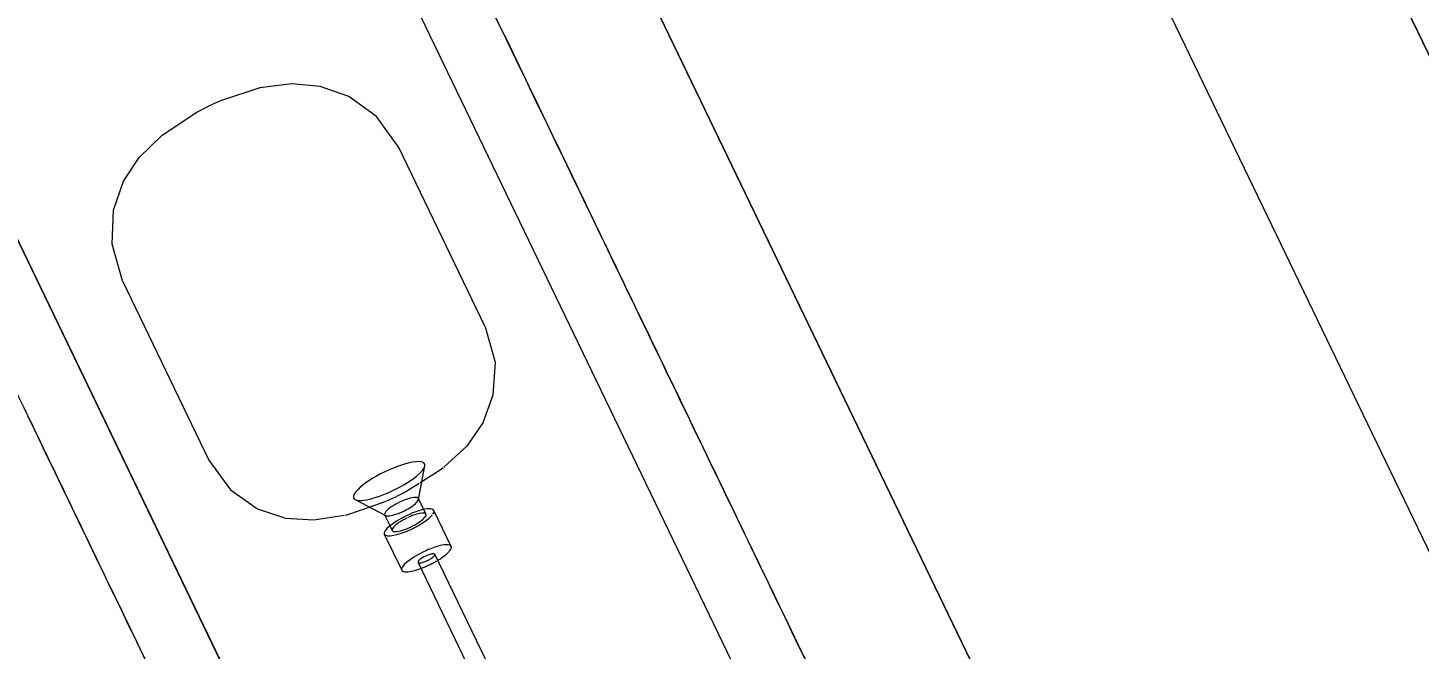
# Model space of a CAD drawing. Header units: metres. Extents: x -24.8 to 3.4, y -2.1 to 25.8.
# Drawn here: x -13.2383 to -12.8513, y 23.5881 to 23.7608 of the extents above; entities that cross this region are included whole.
import ezdxf

# ---------------------------------------------------------------- set-up
doc = ezdxf.new("R2010")
doc.units = ezdxf.units.M
for name, color, linetype, lineweight in [('A-GENM', 7, 'Continuous', 5), ('G-ANNO-TEXT', 7, 'Continuous', 5), ('P-SANR-FIXT', 7, 'Continuous', 5)]:
    doc.layers.add(name, color=color, linetype=linetype, lineweight=lineweight)
doc.styles.add('Century Gothic_B_2', font='GOTHICB.TTF', dxfattribs={"height": 0.14})

# ---------------------------------------------------------------- blocks, each defined once
blk = doc.blocks.new('Base de madeira e alvenaria para caixa d_água - ERIKBIM - Base de madeira e alvenaria para caixa d_água - ERIKBIM-3636057-NÍVEL CAIXA D_ÁGUA')
at = {"layer": 'A-GENM', "color": 254, "true_color": 0xe8e8e8}
for p, q in [((0.436, 0), (0.436, 1)), ((0.564, 1), (0.564, 0)), ((0.624, 0), (0.624, 1)), ((0.752, 1), (0.752, 0)), ((0.812, 0), (0.812, 1))]:
    blk.add_line(p, q, dxfattribs=at)
at = {"layer": 'A-GENM', "color": 254, "true_color": 0xd3d3d3}
for p, q in [((0.436, 1), (0.436, 0)), ((0.564, 1), (0.564, 0)), ((0.624, 1), (0.624, 0)), ((0.752, 1), (0.752, 0)), ((0.812, 1), (0.812, 0))]:
    blk.add_line(p, q, dxfattribs=at)
blk = doc.blocks.new('Caixa D_Água de Fibra de Vidro - Fortlev - 500 L-3640297-NÍVEL CAIXA D_ÁGUA')
at = {"layer": 'P-SANR-FIXT', "color": 9, "true_color": 0xbab5b5}
for p, q in [((-0.12954, 0.04266), (-0.18489, 0.04266)), ((-0.21257, 0.02362), (-0.21506, 0.0154)), ((-0.21536, 0.0144), (-0.2161, 0.00785)), ((-0.21514, 0.01512), (-0.21536, 0.0144)), ((-0.21247, 0.01077), (-0.2201, 0.00514)), ((-0.22468, 0.00766), (-0.23579, 0.00766)), ((-0.21985, 0.00523), (-0.22333, 0.00523)), ((-0.23579, 0.0026), (-0.42866, 0.0026)), ((-0.42866, -0.0026), (-0.23579, -0.0026)), ((-0.23579, -0.00766), (-0.22468, -0.00766)), ((-0.22333, -0.00523), (-0.21985, -0.00523)), ((-0.2201, -0.00514), (-0.21247, -0.01077)), ((-0.18489, -0.04266), (-0.12954, -0.04266))]:
    blk.add_line(p, q, dxfattribs=at)
at = {"layer": 'P-SANR-FIXT', "color": 153, "true_color": 0x5c95d0}
for p, q in [((-0.2161, 0.00785), (-0.21663, 0.00319)), ((-0.22333, 0.00523), (-0.22468, 0.00523)), ((-0.21663, 0.00302), (-0.21669, 0)), ((-0.21663, -0.00302), (-0.21669, 0)), ((-0.21617, -0.0072), (-0.21663, -0.00319)), ((-0.22468, -0.00523), (-0.22333, -0.00523))]:
    blk.add_line(p, q, dxfattribs=at)
at = {"layer": 'P-SANR-FIXT', "color": 9, "true_color": 0xbab5b5, "flags": 128}
for points in [[(-0.18489, 0.04266), (-0.19498, 0.04085), (-0.20295, 0.03638)], [(-0.12954, 0.04266), (-0.11909, 0.04084), (-0.11077, 0.03632), (-0.10476, 0.03036), (-0.10067, 0.02356), (-0.09784, 0.01509), (-0.09634, 0.00364), (-0.09626, 0)], [(-0.20295, 0.03638), (-0.20866, 0.03049), (-0.21257, 0.02362)], [(-0.10476, -0.03036), (-0.10067, -0.02356), (-0.09784, -0.01509), (-0.09634, -0.00364), (-0.09626, 0)], [(-0.21514, -0.01512), (-0.21536, -0.0144), (-0.21613, -0.00757)], [(-0.18489, -0.04266), (-0.19498, -0.04085), (-0.20295, -0.03638), (-0.20866, -0.03049), (-0.21257, -0.02362), (-0.21506, -0.0154)], [(-0.12954, -0.04266), (-0.11909, -0.04084), (-0.11077, -0.03632), (-0.10476, -0.03036)]]:
    blk.add_lwpolyline(points, dxfattribs=at)
at = {"layer": 'P-SANR-FIXT', "color": 8, "true_color": 0x808080}
for radius, start, end in [(0.62, 360, 180), (0.62, 180, 360), (0.575, 188.26816, 261.73184)]:
    blk.add_arc((0, 0), radius, start, end, dxfattribs=at)
at = {"layer": 'P-SANR-FIXT', "color": 9, "true_color": 0xbab5b5}
for start, end in [(0, 175.90909), (180, 331.36364)]:
    blk.add_arc((0, 0), 0.62, start, end, dxfattribs=at)
at = {"layer": 'P-SANR-FIXT', "color": 153, "true_color": 0x5c95d0}
blk.add_arc((0, 0), 0.5, 181.8927, 267.8922, dxfattribs=at)
for centre, major_axis, start_param, end_param in [((-0.21194, 0), (0, 0.01096), 0.773171, 1.570796), ((-0.21194, 0), (0, 0.01096), 0.333053, 0.752181), ((-0.22468, 0), (0, 0.00766), 0, 1.570796), ((-0.22468, 0), (0, 0.00523), 4.712389, 7.853982), ((-0.21985, 0), (0, 0.00523), 0.523599, 1.570796), ((-0.22468, 0), (0, 0.00766), 1.570796, 2.617994), ((-0.22468, 0), (0, 0.00523), 1.570796, 2.588571), ((-0.22468, 0), (0, 0.00523), 3.826777, 4.660817), ((-0.21985, 0), (0, 0.00523), 1.570796, 2.617994), ((-0.21194, 0), (0, 0.01096), 1.570796, 2.760583), ((-0.22468, 0), (0, 0.00766), 2.697283, 3.141593), ((-0.22468, 0), (0, 0.00523), 2.617994, 3.773635)]:
    blk.add_ellipse(centre, major_axis=major_axis, ratio=0.258819, start_param=start_param, end_param=end_param, dxfattribs=at)
at = {"layer": 'P-SANR-FIXT', "color": 9, "true_color": 0xbab5b5}
for centre, major_axis, start_param, end_param in [((-0.21194, 0), (0, 0.01096), 4.712389, 6.584066), ((-0.23579, 0), (0, 0.00766), 0.544643, 1.215304), ((-0.23579, 0), (0, 0.00766), 0, 0.523599), ((-0.23579, 0), (0, 0.00766), 4.712389, 6.283185), ((-0.22468, 0), (0, 0.00766), 4.712389, 6.283185), ((-0.21985, 0), (0, 0.00523), 4.712389, 6.806784), ((-0.23579, 0), (0, 0.0026), 5.497787, 6.283185), ((-0.23579, 0), (0, 0.0026), 4.712389, 5.497787), ((-0.23579, 0), (0, 0.00766), 1.926192, 2.094395), ((-0.23579, 0), (0, 0.00766), 2.094395, 2.596949), ((-0.23579, 0), (0, 0.0026), 3.141593, 4.712389), ((-0.23579, 0), (0, 0.00766), 3.141593, 4.18879), ((-0.23579, 0), (0, 0.00766), 4.18879, 4.712389), ((-0.22468, 0), (0, 0.00766), 3.665191, 4.712389), ((-0.21985, 0), (0, 0.00523), 2.617994, 4.712389), ((-0.21194, 0), (0, 0.01096), 2.80854, 4.712389), ((-0.23579, 0), (0, 0.00766), 2.617994, 3.141593), ((-0.22468, 0), (0, 0.00766), 3.141593, 3.665191)]:
    blk.add_ellipse(centre, major_axis=major_axis, ratio=0.258819, start_param=start_param, end_param=end_param, dxfattribs=at)
at = {"layer": 'P-SANR-FIXT', "color": 253, "true_color": 0xb8b3b3}
for major_axis, start_param, end_param in [((0, 0.00766), 1.47893, 1.56972), ((0, 0.00766), 1.39305, 1.477812), ((0, 0.00766), 1.319425, 1.392248), ((0, 0.00766), 1.262931, 1.318846), ((0, 0.00766), 1.227417, 1.262593), ((0, 0.0026), 1.308997, 1.570796), ((0, 0.0026), 1.047198, 1.307498), ((0, 0.0026), 0.785398, 1.045855), ((0, 0.0026), 0.523599, 0.784302), ((0, 0.0026), 0, 0.522824), ((0, 0.00766), 1.570796, 1.661756), ((0, 0.00766), 1.662804, 1.747607), ((0, 0.00766), 1.748542, 1.821411), ((0, 0.00766), 1.822167, 1.878123), ((0, 0.0026), 1.570796, 1.831096), ((0, 0.0026), 1.832596, 2.09305), ((0, 0.0026), 2.094395, 2.355096), ((0, 0.0026), 2.356194, 2.617217), ((0, 0.0026), 2.617994, 2.879391), ((0, 0.0026), 2.879793, 3.141593)]:
    blk.add_ellipse((-0.23579, 0), major_axis=major_axis, ratio=0.258819, start_param=start_param, end_param=end_param, dxfattribs=at)
at = {"layer": 'P-SANR-FIXT', "color": 8, "true_color": 0x808080}
for points, knots in [([(-0.08269, 0.08269), (-0.09995, 0.08269), (-0.12593, 0.08269), (-0.16073, 0.08269), (-0.18701, 0.08269), (-0.21331, 0.08269), (-0.24823, 0.08269), (-0.29762, 0.08269), (-0.36141, 0.08269), (-0.45398, 0.08269), (-0.52311, 0.08269), (-0.56902, 0.08269)], [-1, -1, -1, -1, -0.892857, -0.839286, -0.785714, -0.732143, -0.678571, -0.571429, -0.428571, -0.285714, 0, 0, 0, 0]), ([(-0.56902, -0.08269), (-0.53459, -0.08269), (-0.46553, -0.08269), (-0.37302, -0.08269), (-0.2918, -0.08269), (-0.22214, -0.08269), (-0.15187, -0.08269), (-0.1057, -0.08269), (-0.08269, -0.08269)], [-1, -1, -1, -1, -0.785714, -0.571429, -0.428571, -0.285714, -0.142857, 0, 0, 0, 0])]:
    blk.add_open_spline(points, degree=3, knots=knots, dxfattribs=at)
at = {"layer": 'P-SANR-FIXT', "color": 9, "true_color": 0xbab5b5}
for points, knots in [([(-0.3609, 0.08269), (-0.33772, 0.08269), (-0.29135, 0.08269), (-0.22185, 0.08269), (-0.17518, 0.08269), (-0.15204, 0.08269)], [-0.5714286, -0.5714286, -0.5714286, -0.5714286, -0.4285714, -0.2857143, -0.1432325, -0.1432325, -0.1432325, -0.1432325]), ([(-0.15204, -0.08269), (-0.15487, -0.08269), (-0.16641, -0.08269), (-0.18674, -0.08269), (-0.21299, -0.08269), (-0.24784, -0.08269), (-0.29716, -0.08269), (-0.36091, -0.08269), (-0.45353, -0.08269), (-0.52287, -0.08269), (-0.56902, -0.08269)], [-0.8567675, -0.8567675, -0.8567675, -0.8567675, -0.8392857, -0.7857143, -0.7321429, -0.6785714, -0.5714286, -0.4285714, -0.2857143, 0, 0, 0, 0])]:
    blk.add_open_spline(points, degree=3, knots=knots, dxfattribs=at)
for points in [[(-0.1345, -0.08269), (-0.14028, -0.08269), (-0.14606, -0.08269), (-0.15185, -0.08269)], [(-0.09996, -0.08269), (-0.11145, -0.08269), (-0.12296, -0.08269), (-0.1345, -0.08269)]]:
    blk.add_open_spline(points, degree=3, dxfattribs=at)

msp = doc.modelspace()

# ---------------------------------------------------------------- block references
at = {"layer": 'A-GENM', "color": 254, "true_color": 0xd3d3d3, "rotation": 25.74813270138407}
msp.add_blockref('Base de madeira e alvenaria para caixa d_água - ERIKBIM - Base de madeira e alvenaria para caixa d_água - ERIKBIM-3636057-NÍVEL CAIXA D_ÁGUA', (-13.46301, 23.15816), dxfattribs=at)
at = {"layer": 'P-SANR-FIXT', "color": 8, "true_color": 0x808080, "rotation": 115.7481327013865}
msp.add_blockref('Caixa D_Água de Fibra de Vidro - Fortlev - 500 L-3640297-NÍVEL CAIXA D_ÁGUA', (-13.22986, 23.82573), dxfattribs=at)

# ---------------------------------------------------------------- next in the draw order: texts
at = {"layer": 'G-ANNO-TEXT', "insert": (-13.46166, 23.84903), "char_height": 0.14, "width": 0.4986496, "attachment_point": 1, "rotation": 25.6448, "style": 'Century Gothic_B_2', "bg_fill": 3, "box_fill_scale": 1.25, "bg_fill_color": 256, "bg_fill_true_color": 13158600, "bg_fill_transparency": 0}
msp.add_mtext('500L', dxfattribs=at)

doc.saveas('drawing.dxf')
